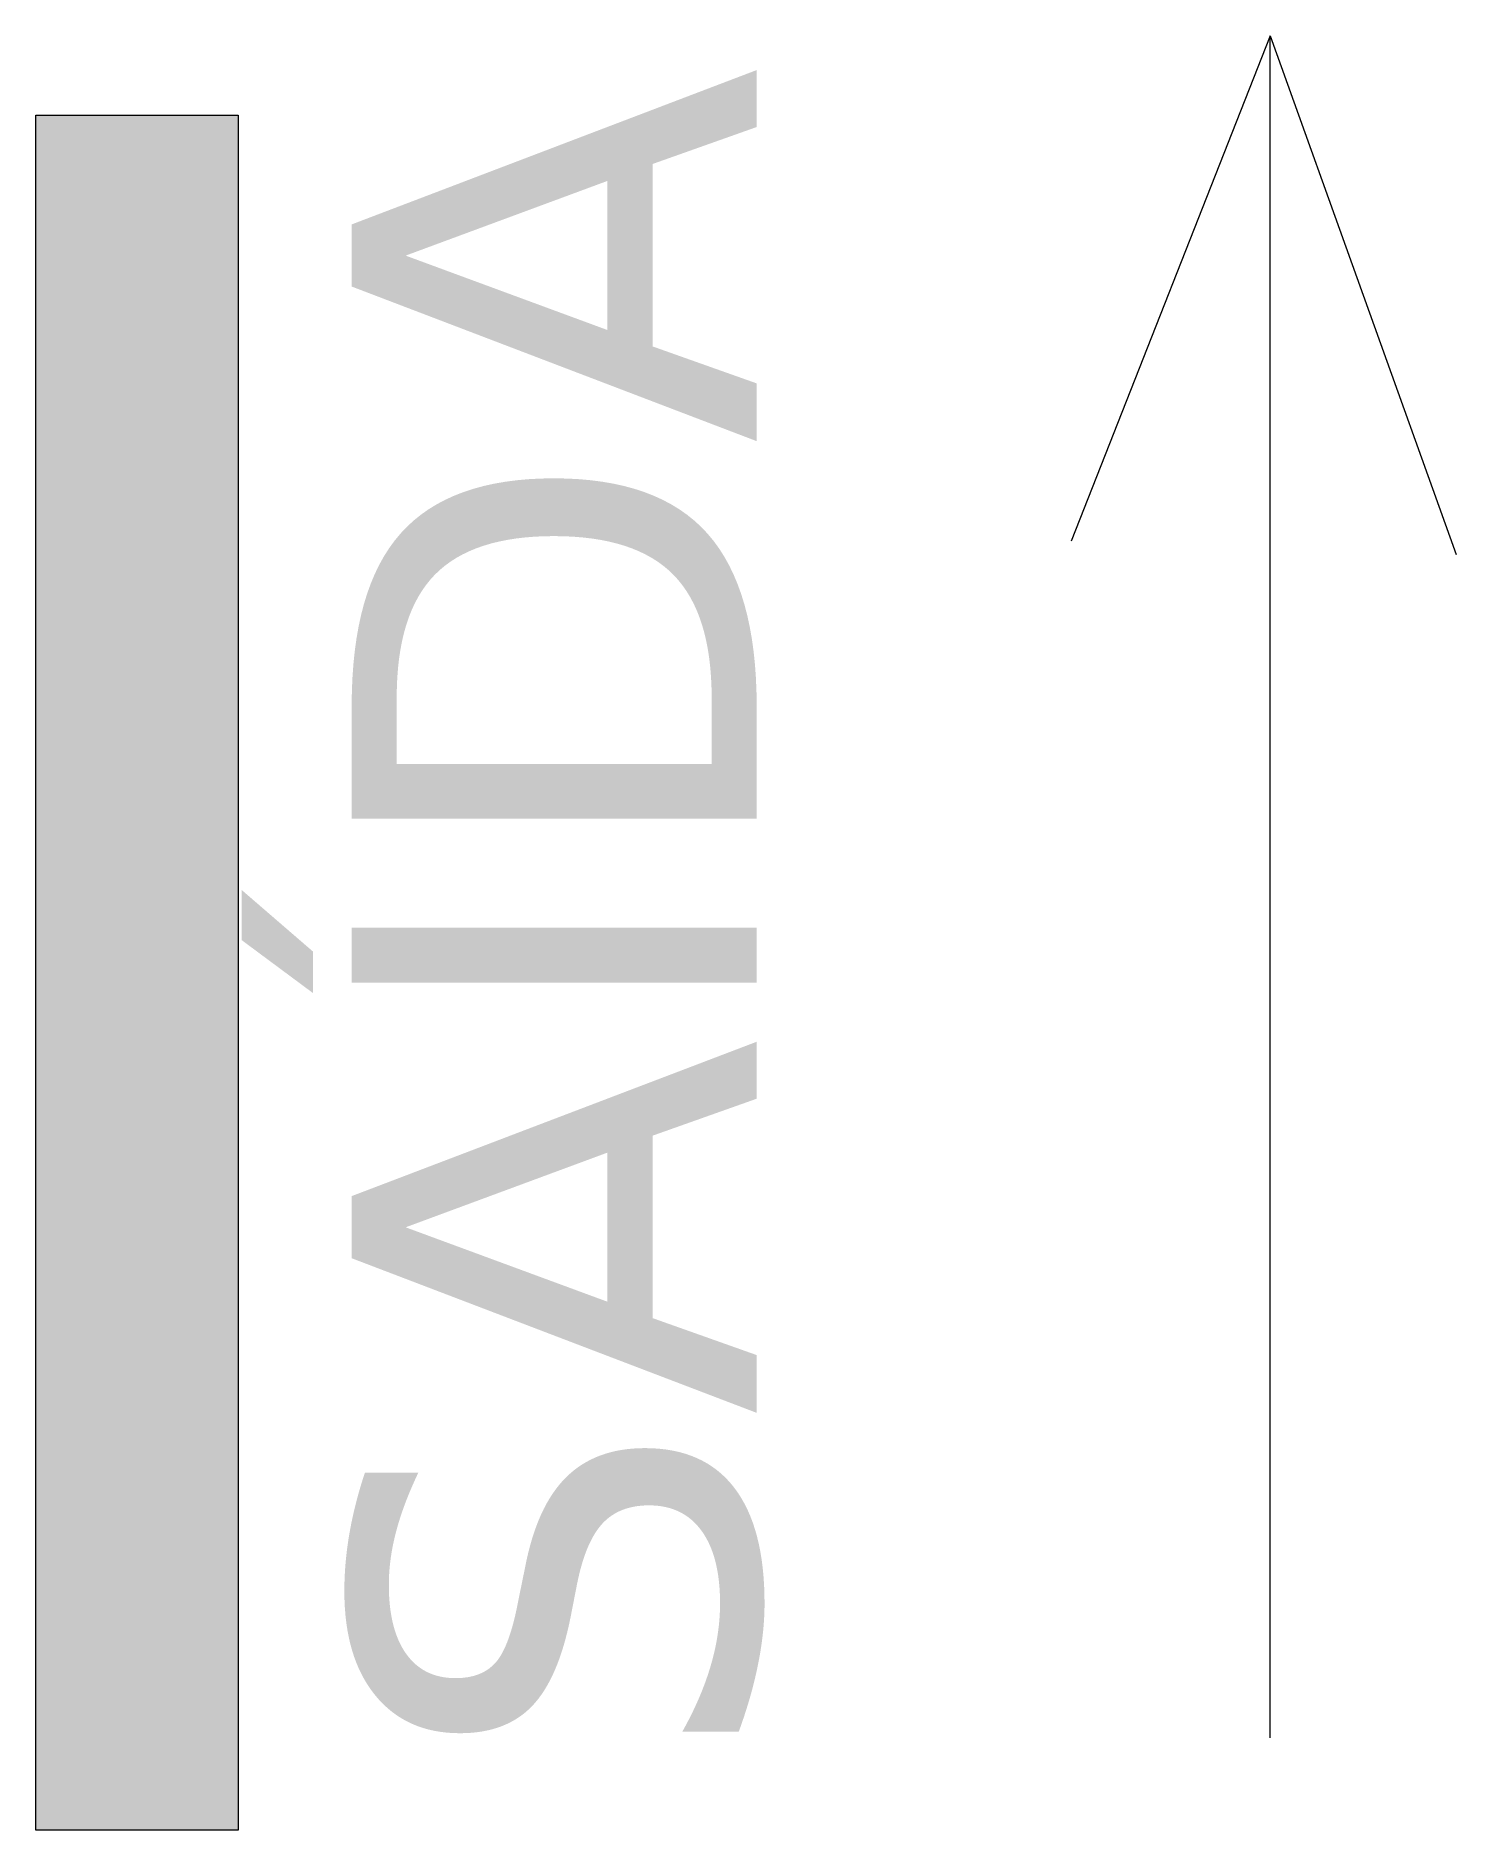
# Model space of a CAD drawing. Header units: millimetres. Extents: x 1761.771 to 1762.071, y 263.472 to 263.852.
import ezdxf

# ---------------------------------------------------------------- set-up
doc = ezdxf.new("R2010")
doc.units = ezdxf.units.MM
doc.layers.add('prevenção de incendio2$0$COTAS', color=1, linetype='Continuous', lineweight=15)
doc.layers.add('prevenção de incendio2$0$hidro', color=5, linetype='Continuous', lineweight=40)
doc.styles.add('prevenção de incendio2$0$Standard', font='verdana.ttf')

msp = doc.modelspace()

# ---------------------------------------------------------------- hatches: boundary and pattern name
at = {"layer": 'prevenção de incendio2$0$hidro', "lineweight": 13}
msp.add_hatch(color=256, dxfattribs=at).paths.add_polyline_path([(1761.77055, 263.47164), (1761.81339, 263.47164), (1761.81339, 263.83485), (1761.77055, 263.83485)])

# ---------------------------------------------------------------- linework, layer by layer
for p, q in [((1762.032, 263.85167), (1761.98982, 263.74466)), ((1762.032, 263.49121), (1762.032, 263.85167)), ((1762.032, 263.85167), (1762.07137, 263.74185))]:
    msp.add_line(p, q, dxfattribs=at)
msp.add_lwpolyline([(1761.77055, 263.47164), (1761.77055, 263.83485), (1761.81339, 263.83485), (1761.81339, 263.47164)], close=True, dxfattribs=at)

# ---------------------------------------------------------------- texts
at = {"layer": 'prevenção de incendio2$0$COTAS', "lineweight": 13, "insert": (1761.83744, 263.48441), "char_height": 0.085783, "width": 3.3025955, "attachment_point": 1, "rotation": 90, "style": 'prevenção de incendio2$0$Standard'}
msp.add_mtext('SAÍDA', dxfattribs=at)

doc.saveas('drawing.dxf')
